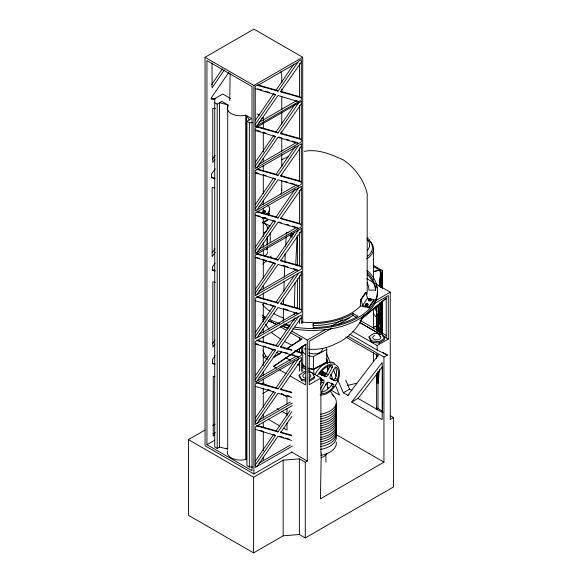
<?xml version="1.0" encoding="UTF-8"?>
<svg xmlns="http://www.w3.org/2000/svg" width="582" height="582" viewBox="0 0 582 582"><rect width="100%" height="100%" fill="white"/><g stroke="black" fill="none" stroke-linecap="round" stroke-linejoin="round"><path stroke-width="0.87" d="M379.675 316.623L379.77 313.916M380.097 304.903L380.162 303.098M381.596 301.352L380.839 322.093L382.316 310.068L382.316 301.141M382.083 287.821L382.316 281.506L382.316 288.65M381.857 333.05L382.316 320.42L382.316 333.806M379.806 302.836L379.202 318.987L380.563 319.045L381.203 301.993M380.381 287.581L380.512 283.987M380.781 276.806L380.919 273.22M381.741 287.632L382.316 272.376L380.475 287.341M380.148 332.773L380.548 322.006M381.508 332.831L382.316 311.29L379.719 332.409M379.144 286.264L381.028 270.921L373.222 266.411M379.224 286.402L380.955 272.325M378.002 331.056L378.22 304.91M380.439 286.861L382.432 270.615L373.113 265.232M380.563 319.045L379.886 324.596L378.205 305.819M377.987 373.077L378.198 371.36M382.672 411.285L378.002 408.586L376.59 408.891L376.816 407.087M230.137 73.798L229.759 100.671M330.045 378.169L332.984 379.413A2.408 1.448 -58 0 0 335.29 378.184L335.923 376.401A15.656 9.399 -58 0 0 335.261 367.002M337.334 379.464L337.96 377.682A15.656 9.399 -58 0 0 337.298 368.275L336.578 367.489A1.979 1.186 -58 0 0 334.374 368.668L330.401 375.907A2.626 1.579 -58 0 0 330.612 378.824L335.028 380.693A2.408 1.448 -58 0 0 337.334 379.464L335.29 378.184M320.318 384.207L321.54 381.974A2.815 1.688 -58 0 0 321.686 379.122M319.969 373.92L323.17 375.274A2.975 1.782 -58 0 0 326.255 373.368L330.132 366.296A1.855 1.113 -58 0 0 330.452 365.285M320.318 389.198L323.577 383.254A2.815 1.688 -58 0 0 323.577 380.257L321.54 378.984M328.292 374.648L332.169 367.569A1.855 1.113 -58 0 0 331.725 365.452L330.62 365.452A15.656 9.399 -58 0 0 321.831 370.872L320.406 372.713A1.455 0.873 -58 0 0 320.406 374.517L325.207 376.547A2.975 1.782 -58 0 0 328.292 374.648L326.255 373.368M364.223 314.738C358.265 327.375 349.12 338.04 336.025 343.569C327.644 348.094 317.91 349.993 308.438 349.156M212.474 343.751L215.013 339.983M214.867 344.086L212.837 347.105L212.837 281.819L215.486 282.306M214.976 355.769L212.459 359.516L212.459 363.663L215.034 364.463M286.286 234.11A938.621 280.037 -77.2 0 1 286.388 232.363L288.206 232.531M302.371 322.086A55.086 31.806 0 0 0 360.338 306.168L360.52 299.766L365.46 292.491L366.071 292.63L367.489 298.224L362.542 305.492L368.995 306.954L373.942 299.686L367.489 298.224M362.542 305.492L361.124 299.905L366.071 292.63M360.52 305.899L368.995 307.82L373.942 300.552L373.942 299.686M255.396 120.27L273.642 93.673M257.55 84.826L276.123 90.057L293.866 64.195M255.258 124.315L275.526 94.764L274.268 94.037M278.007 91.141L298.537 61.219L301.338 59.604L301.338 100.104L255.258 126.709L255.258 86.209L256.968 85.219L278.007 91.141L276.123 90.057M255.396 162.072L273.642 135.475M257.608 126.643L276.123 131.859L295.11 104.178M255.258 166.117L275.526 136.566L274.268 135.839M256.968 127.022L278.007 132.943L298.537 103.021M255.396 204.522L273.642 177.925M257.608 169.093L276.123 174.309L295.11 146.628M255.258 208.567L275.526 179.016L274.268 178.288M256.968 169.471L278.007 175.393L298.537 145.471M255.396 247.044L273.642 220.454M257.608 211.615L276.123 216.831L295.11 189.15M255.258 251.089L275.526 221.538L274.268 220.811M256.968 211.993L278.007 217.923L298.537 187.993M255.396 289.21L273.642 262.613L275.526 263.704L255.258 293.255M256.764 253.541L276.123 258.99L294.594 232.058M256.968 254.159L278.007 260.081L298.537 230.159M255.396 332.307L273.642 305.717L275.526 306.801L255.258 336.352M256.764 296.645L276.123 302.094L294.594 275.162M256.968 297.257L278.007 303.186L298.537 273.256M255.396 375.63L273.642 349.033M257.608 340.201L276.123 345.41L295.11 317.728M255.258 379.668L275.526 350.117L274.268 349.396M256.968 340.579L278.007 346.501L298.537 316.579M255.396 418.007L273.642 391.41M256.764 382.338L276.123 387.794L294.594 360.862M255.258 422.052L275.526 392.501L255.258 386.368M256.968 382.956L278.007 388.878L298.537 358.956M255.396 461.031L273.642 434.441L275.526 435.525L255.258 465.076M256.764 425.369L276.123 430.818L289.982 410.623M256.968 425.98L278.007 431.909L291.866 411.707M211.71 84.528L222.462 68.88M224.346 69.971L212.059 87.853L212.059 63.103M228.791 72.379L211.295 97.834L211.295 99.238L214.86 99.507M212.343 252.581L214.94 248.849M215.267 252.173L212.154 256.647L212.154 187.244L214.714 188.022M215.122 263.129L212.539 266.832L212.539 270.492L215.165 270.979M256.968 125.719L278.007 95.513L298.537 101.719L297.278 100.999M301.338 62.034L280.553 91.861L301.338 97.711L299.454 96.619L280.4 91.258M256.968 167.521L278.007 137.316L298.537 143.521L297.278 142.794M301.338 103.829L280.553 133.664L301.338 139.513L299.454 138.421L280.4 133.06M256.968 209.971L278.007 179.765L298.537 185.971L296.653 184.887L259.005 206.617M301.338 146.286L280.553 176.113L301.338 181.962L299.454 180.871L280.4 175.509M256.968 252.493L278.007 222.288L298.537 228.493L297.278 227.773M301.338 188.808L280.553 218.636L301.338 224.485L299.454 223.401L280.4 218.032M256.968 294.659L278.007 264.454L298.537 270.659L297.278 269.932M301.338 230.967L280.553 260.801L301.338 266.651L299.454 265.559L280.4 260.198M256.968 337.756L278.007 307.551L298.537 313.756L296.653 312.672L259.005 334.41M301.338 274.071L280.553 303.899L301.338 309.748L299.454 308.664L280.4 303.295M256.968 381.079L278.007 350.873L298.537 357.079L296.653 355.988L259.005 377.725M301.338 317.386L280.553 347.214L291.808 350.386M256.968 423.456L278.007 393.25L291.691 397.39M301.338 359.763L280.553 389.598L291.808 392.763M256.968 466.488L278.007 436.282L291.691 440.414M291.982 416.217L280.553 432.622L291.808 435.794M212.466 159.126L215.114 155.467M214.882 159.483L212.757 162.407L212.757 108.39L215.478 108.594M215.202 168.904L211.492 174.018L211.492 177.736L214.947 178.783M337.989 380.395L343.329 392.806L347.774 395.367L377.965 355.602L345.824 337.051M351.703 402.046L382.192 362.557L382.192 419.651L351.703 402.046L358.01 398.401L382.403 366.813M331.587 383.254A1.746 1.048 -58 0 1 331.289 385.451L330.176 386.885A15.656 9.399 -58 0 1 321.395 392.297M333.326 386.732L332.22 388.158A15.656 9.399 -58 0 1 323.432 393.578L322.333 393.57A1.862 1.113 -58 0 1 321.89 391.446L326.175 383.633A2.488 1.491 -58 0 1 328.554 382.359L333.624 384.535A1.746 1.048 -58 0 1 333.326 386.732L331.289 385.451M292.091 237.034L290.622 236.612L290.192 235.019M304.852 372.96L303.222 374.83A4.067 2.35 0 0 0 305.856 378.235M290.032 235.208L290.913 234.226L292.55 234.459L291.073 234.037M370.734 299.665L370.283 300.327L368.966 299.875L369.417 299.213L370.305 299.221L370.734 299.883L370.305 299.221M368.966 299.875L370.305 299.439M365.86 304.291L367.191 303.862L367.628 304.306L367.177 304.961L366.296 304.953L365.86 304.291L366.296 304.953M365.86 304.51L367.191 304.073L367.628 304.524M366.296 304.735L367.628 304.306M262.809 264.141L266.672 260.416M269.895 257.309L271.183 256.065M360.789 319.154L386.215 297.977L386.215 337.706L382.301 335.443M361.364 319.169L386.783 297.999M267.08 228.311L270.252 225.962L263.166 222.775M276.705 368.195L273.562 366.384L305.725 344.231L305.725 384.957L290.04 375.899M291.218 354.438L273.562 366.384M292.717 353.412L306.183 344.137M273.598 357.297L281.921 351.877M286.46 348.916L301.585 339.059L290.614 332.715M273.278 357.654L281.601 352.226M286.897 348.778L302.022 338.913M305.856 381.108L301.622 380.599L299.177 376.336L299.177 375.041L304.357 371.68L306.045 371.883M369.148 336.6L374.321 333.239L381.945 334.155L384.389 338.418L384.389 339.713L379.209 343.074L371.592 342.158L369.148 337.895L369.148 336.6L371.592 340.863L371.592 342.158M309.246 380.213L314.418 376.86L311.974 372.596L308.591 372.189M309.246 381.516L314.418 378.154L314.418 376.86M371.592 340.863L379.209 341.772L384.389 338.418M291.873 452.039L253.89 473.966L205.06 445.776L205.06 57.291L253.89 29.1L302.72 57.291L302.72 323.243M214.722 102.694L217.202 104.127L221.895 101.421L228.399 105.175A13.175 7.61 0 0 0 231.178 113.57A13.175 7.61 0 0 0 245.713 115.171L251.62 118.583L246.935 121.289L246.935 465.585L249.358 466.99L252.588 466.99M205.06 57.291L253.89 85.481L302.72 57.291M257.739 85.438L297.773 62.325M261.776 118.321L263.29 117.448L263.29 121.085M259.005 122.365L296.653 100.635M259.005 164.168L296.653 142.437L292.375 141.142M259.005 249.147L296.653 227.409L292.375 226.114M259.005 291.306L296.653 269.568M262.664 354.896L263.937 357.297L265.879 356.169L268.076 357.435M291.677 331.085L307.281 340.092L326.065 329.245M331.544 326.087L342.507 319.758M375.383 300.778L390.253 292.193L390.253 419.491L393.57 417.578L393.57 486.938L305.274 537.913L299.374 534.502L283.172 535.826L253.599 552.9L188.43 515.274L188.43 439.606L204.915 430.091M331.936 328.11L309.231 341.219L309.231 384.731L320.908 377.987L320.908 453.225L321.235 453.036L320.42 498.839L383.938 462.166L383.938 357.035L348.051 336.309M338.979 324.043L349.942 317.714M374.211 303.702L388.303 295.569L388.303 339.08L377.136 345.526L352.947 331.558M262.722 393.585L268.964 389.976M212.765 425.558L215.122 424.198M212.939 433.946L215.304 432.586M214.823 435.038L213.252 435.947L213.252 376.248L214.976 376.78M206.945 444.692L252.006 470.707L252.006 86.573L206.945 60.557L206.945 444.692L214.7 440.218M259.005 420.102L290.374 401.987M292.259 403.079L255.258 424.445L255.258 383.938L301.338 357.341L301.338 371.36M230.516 98.525L222.71 94.022L214.722 98.634L214.722 446.991L217.202 448.424L219.552 447.071L227.7 449.071L227.7 104.775L219.552 102.774L219.552 447.071M292.259 405.603L255.258 426.97L255.258 467.47L292.259 446.11M383.938 357.035L387.379 355.049L382.701 352.343M343.329 392.806L349.644 389.162L351.863 390.442M347.774 395.367L349.171 394.56M259.005 463.134L290.374 445.019M188.43 439.606L253.599 477.233L283.172 460.158L299.374 458.842L305.274 462.246L307.281 461.089L307.281 340.092M308.395 355.617A12.448 7.188 0 0 0 310.643 356.169L313.56 356.468L326.786 349.462L326.524 347.76M308.395 368.108A12.448 7.188 0 0 0 310.643 368.661L313.56 368.959L326.786 361.953L326.786 349.462M308.787 368.741A13.241 7.646 0 0 0 313.807 369.446L327.608 362.135A13.241 7.646 0 0 0 326.116 358.272M281.681 159.73L288.643 156.522M356.788 383.269L347.549 385.357M374.291 271.343L377.783 270.332M373.324 271.903L378.562 270.39L380.308 271.394L380.308 281.201M378.002 306.721L376.59 307.02L376.59 330.46M373.193 326.88L376.729 326.146M373.113 327.259L376.649 326.517M304.328 151.342C318.187 148.643 331.391 154.492 343.693 160.108C355.02 167.827 364.012 180.325 367.198 193.668L367.198 290.192A55.086 31.806 0 0 1 366.864 294.347M246.935 121.289L249.358 122.693L252.588 122.693M368.966 299.657L370.283 300.108M382.316 310.068L380.955 310.01L380.955 303.76M304.131 348.873L305.856 348.989M211.193 98.285L215.653 98.62M268.717 228.231L267.487 228.129A11.735 6.773 0 0 0 264.112 223.328L262.504 222.6M266.614 248.412L267.487 248.485L267.065 250.231L267.065 247.561M299.177 375.041L301.622 379.304L305.856 379.806M212.408 269.728L215.034 270.215M291.546 233.287L293.219 233.666M286.388 232.363L288.061 232.742M292.237 233.688L293.91 234.066M373.309 300.407L373.942 300.552M360.52 299.766L361.124 299.905M284.038 323.941L289.887 325.265M280.4 346.617L291.655 349.782M295.118 350.757L299.454 351.979L301.338 353.07L294.405 351.113M280.4 388.994L291.655 392.166M280.4 432.026L291.655 435.191M257.593 88.82L261.813 90.101M265.196 91.119L269.415 92.4M255.258 88.631L275.526 94.764M255.905 130.113L260.125 131.394M263.508 132.412L266.039 133.176M278.691 137.003L281.252 137.781M286.388 139.331L288.956 140.109M255.258 130.433L275.526 136.566M255.905 172.563L258.437 173.334M263.508 174.862L266.039 175.626M284.678 181.264L287.239 182.042M290.665 183.075L294.936 184.37M255.258 172.89L275.526 179.016M255.905 215.085L260.125 216.366M263.508 217.384L266.039 218.155M278.691 221.975L281.252 222.753M286.388 224.303L288.956 225.081M255.258 215.413L275.526 221.538M256.749 257.506L259.281 258.27M262.664 259.296L265.196 260.059M268.571 261.078L272.798 262.358M282.11 265.174L288.097 266.985M293.226 268.535L295.794 269.313M255.258 257.571L275.526 263.704M264.352 302.902L266.883 303.673M270.259 304.692L272.798 305.455M283.82 308.795L288.097 310.082M255.258 300.676L275.526 306.801M255.905 343.671L258.437 344.435M263.508 345.97L266.039 346.734M284.678 352.372L287.239 353.143M292.375 354.693L294.936 355.471M255.258 343.991L275.526 350.117M267.727 389.62L270.259 390.391M281.252 393.716L283.82 394.487M287.239 395.52L289.807 396.298M260.125 430.353L262.664 431.117M279.542 436.224L283.82 437.519M285.529 438.035L289.807 439.33M255.258 429.4L275.526 435.525M211.331 177.168L214.787 178.223M212.292 363.11L214.867 363.91M320.646 379.02L323.577 380.257M292.193 345.395L284.642 341.481M349.826 334.272L377.136 350.037L387.379 355.049M356.526 317.43L353.034 315.488A56.81 32.796 0 0 1 313.181 325.527L313.181 323.577A56.81 32.796 0 0 0 353.034 313.538L357.923 316.259A63.591 36.717 0 0 1 313.312 327.491M257.048 113.846L259.383 115.2M276.123 131.859L278.007 132.943M276.123 174.309L278.007 175.393M276.123 216.831L278.007 217.923M366.842 278.676L373.084 282.285M375.426 283.63L390.253 292.193M276.123 258.99L278.007 260.081M359.989 320.318L386.594 335.676M359.603 322.341L380.737 334.541M359.436 322.406L380.497 334.57M382.84 335.923L388.303 339.08M276.123 302.094L278.007 303.186M283.092 326.131L287.777 328.83M263.166 316.877L264.737 317.779M270.223 320.951L276.501 324.567M280.422 326.829L286.693 330.452M276.123 345.41L278.007 346.501M390.457 415.781L393.57 417.578M358.01 398.401L383.029 412.849M268.629 347.803L273.307 350.51M276.428 352.314L279.549 354.111M285.791 357.719L290.476 360.418M297.497 364.47L299.839 365.823M302.182 367.177L306.081 369.432M308.424 370.778L320.908 377.987M331.012 390.107L339.575 395.047L335.37 385.088M263.937 357.297L267.596 359.407M279.054 369.555L286.118 373.637M276.123 387.794L278.007 388.878M262.657 382.978L267.371 385.691M281.499 393.854L286.999 397.026L286.999 404.177M336.345 434.689L383.938 462.166M277.068 408.629L278.64 409.532M281.775 411.35L287.275 414.522M268.157 419.215L279.935 426.017M283.856 428.279L286.999 430.091L286.999 422.947M276.123 430.818L278.007 431.909M291.677 452.076L307.281 461.089M226.252 448.235L227.7 449.071M227.606 450.912A13.175 7.61 0 0 0 232.145 458.376A13.175 7.61 0 0 0 245.713 459.474L246.47 459.911L246.47 115.614L249.278 119.936M280.931 339.313L271.787 332.897M330.132 366.296L332.169 367.569M332.984 379.413L335.028 380.693M323.17 375.274L325.207 376.547M331.289 383.102L333.515 384.455M321.54 381.974L323.577 383.254M367.118 238.023L369.897 240.082M378.656 334.454L380.235 336.28M375.223 307.638L376.874 309.762M378.526 311.879L379.624 313.298M374.255 308.198L377.005 311.734M378.656 313.851L379.762 315.269M373.113 313.232L376.976 318.252M269.051 329.288L265.516 324.138M327.564 386.739L328.532 388.201M330.467 391.119L333.842 396.226M262.802 319.62L263.704 321.126M262.911 350.568L265.879 356.169M345.723 380.061L349.644 389.162M326.233 353.092L330.503 363.015M333.355 369.635L336.207 376.256M327.302 366.005L328.706 369.323M330.809 374.299L333.268 380.111M280.917 71.681L281.753 75.573L281.753 82.804M326.524 360.243L326.786 361.953M379.486 331.602L378.082 313.683L378.082 331.835M376.86 315.422L376.721 313.625L376.721 329.965M377.987 329.754L378.125 331.551M379.42 369.621L378.082 383.451L378.082 371.651M313.181 323.577L313.262 327.877M382.432 270.615L382.432 288.737M382.432 301.418L382.432 334.032M382.432 366.653L382.432 411.045M379.209 341.772L379.209 343.074M378.002 354.496L378.002 356.3M378.002 372.524L378.002 408.586M377.136 345.526L377.136 350.037M376.721 354.358L376.721 357.988M376.721 374.321L376.721 383.4M376.59 353.9L376.59 358.41M376.59 373.731L376.59 408.891M373.477 248.652L373.477 279.404M373.477 308.351L373.477 328.248M373.477 352.663L373.477 361.713M368.995 306.954L368.995 307.82M353.034 313.538L353.034 315.488M327.608 362.135L327.608 363.896M327.608 365.656L327.608 371.811M327.608 382.352L327.608 388.412M325.927 454.207L325.927 462.203M313.807 369.446L313.807 374.728M313.56 356.468L313.56 368.959M305.274 462.246L305.274 537.913M302.72 345.934L302.72 371.345M301.622 379.304L301.622 380.599M301.338 323.628L301.338 314.957L255.258 341.561L255.258 382.061L301.338 355.464L301.338 346.821M299.454 63.62L299.454 96.619M299.454 105.422L299.454 138.421M299.454 147.872L299.454 180.871M299.454 190.394L299.454 223.401M299.454 232.56L299.454 265.559M299.454 275.657L299.454 308.664M299.454 318.972L299.454 323.432M299.454 337.706L299.454 340.383M299.454 348.407L299.454 351.979M299.454 361.357L299.454 371.163M299.374 458.842L299.374 534.502M297.395 236.423L297.395 265.319M297.395 278.873L297.395 307.769M286.999 408.644L286.999 415.795M286.533 232.153L286.533 233.957M283.172 460.158L283.172 535.826M281.753 89.141L281.753 91.854M281.753 96.372L281.753 109.94M281.753 111.751L281.753 124.41M281.753 131.648L281.753 133.453M281.753 137.978L281.753 151.546M281.753 154.259L281.753 166.918M281.753 174.156L281.753 175.96M281.753 180.485L281.753 190.438M270.252 232.996L270.252 242.672M267.487 236.896L267.487 244.92M267.065 236.867L267.065 244.891M263.29 122.904L263.29 128.353M263.29 131.983L263.29 151.967M263.29 158.333L263.29 161.963M263.29 165.594L263.29 171.05M263.29 174.68L263.29 193.762M263.29 200.121L263.29 204.66M263.29 208.291L263.29 213.747M263.29 217.377L263.29 236.452M263.29 242.818L263.29 247.357M263.29 250.085L263.29 255.534M263.29 259.165L263.29 278.247M263.29 285.507L263.29 289.145M263.29 292.775L263.29 299.141M263.29 302.771L263.29 321.846M263.29 328.204L263.29 332.751M263.29 336.381L263.29 341.83M263.29 346.377L263.29 365.452M263.29 371.811L263.29 375.448M263.29 379.078L263.29 384.527M263.29 388.165L263.29 407.24M263.29 414.508L263.29 418.145M263.29 422.685L263.29 427.224M263.29 431.771L263.29 450.846M263.29 457.205L263.29 460.842M253.89 85.481L253.89 473.966M253.599 477.233L253.599 552.9M249.358 122.693L249.358 466.99M245.713 115.171L245.713 459.474M217.202 104.127L217.202 448.424M321.708 375.295A2.99 1.797 -57.8 0 1 325.149 375.303M321.992 379.362A2.99 1.797 -57.8 0 1 320.871 378.562M323.177 375.565A2.524 1.513 -57.8 0 1 325.323 375.208M320.828 374.495A4.256 2.561 -57.8 0 1 325.549 373.709M321.184 374.721A4.256 2.561 -57.8 0 1 326.08 374.735M322.37 380.373A4.256 2.561 -57.8 0 1 320.362 379.988M319.998 372.72A4.256 2.561 -57.8 0 1 323.999 372.735M319.794 374.088A2.99 1.797 -57.8 0 1 323.119 373.542M321.861 374.51A2.99 1.797 -57.8 0 1 322.428 374.081M321.14 371.425A4.256 2.561 -57.8 0 1 323.519 372.429M326.873 453.531A13.102 7.566 0 0 1 321.177 457.721M336.25 436.136A21.963 12.68 0 0 1 320.733 449.391M336.25 442.058A21.963 12.68 0 0 1 320.733 455.313M336.25 430.869A21.963 12.68 0 0 1 320.733 444.117M336.25 424.154A21.963 12.68 0 0 1 320.733 437.402M336.25 426.177A21.963 12.68 0 0 1 320.733 439.425M336.25 421.55A21.963 12.68 0 0 1 320.733 434.805M305.87 367.671A13.241 7.646 0 0 1 302.633 365.343M327.506 382.148A13.241 7.646 0 0 1 325.549 385.262M336.25 410.361A21.963 12.68 0 0 1 320.733 423.616M336.25 412.529A21.963 12.68 0 0 1 320.733 425.784M336.25 408.127A21.963 12.68 0 0 1 320.733 421.375M336.25 405.669A21.963 12.68 0 0 1 320.733 418.924M322.341 348.887A8.046 4.649 0 0 1 317.961 353.39A8.046 4.649 0 0 1 309.086 352.772M336.25 433.248A21.963 12.68 0 0 1 320.733 446.503M336.25 428.483A21.963 12.68 0 0 1 320.733 441.738M336.25 403.362A21.963 12.68 0 0 1 320.733 416.61M332.016 394.538A21.963 12.68 0 0 1 320.733 414.231M336.25 417.076A21.963 12.68 0 0 1 320.733 430.331M336.25 414.835A21.963 12.68 0 0 1 320.733 428.09M305.208 366.667A12.448 7.188 0 0 1 302.225 363.372M336.25 419.244A21.963 12.68 0 0 1 320.733 432.499M305.208 354.176A12.448 7.188 0 0 1 302.225 350.881M314.767 374.757A17.686 10.614 -58 0 1 334.672 363.452M317.299 375.892A17.067 10.243 -58 0 1 334.606 364.368A17.067 10.243 -58 0 1 337.276 382.083A17.067 10.243 -58 0 1 320.158 394.836M368.995 240.388A24.953 14.405 0 0 1 367.388 256.371M372.866 245.531A25.994 15.008 0 0 1 366.769 258.83M370.552 241.85A25.994 15.008 0 0 1 372.538 244.775M367.118 239.122A22.131 12.775 0 0 1 367.264 250.733M267.72 219.218A13.873 8.01 0 0 1 262.606 222.128M269.182 213.143A13.873 8.01 0 0 1 269.626 215.216M262.94 218.003A1.229 0.706 0 0 0 264.25 218.657A1.229 0.706 0 0 0 265.392 217.901A1.229 0.706 0 0 1 264.09 218.476A1.229 0.706 0 0 1 262.94 217.821M267.065 229.883A11.735 6.773 0 0 1 263.988 232.909M267.72 220.011A13.873 8.01 0 0 1 262.606 222.921M269.182 213.936A13.873 8.01 0 0 1 269.582 215.318M265.094 211.201A1.411 0.815 0 0 1 264.956 212.488A1.411 0.815 0 0 1 262.831 212.081M281.63 188.866A25.994 15.008 0 0 1 280.815 194.315M267.487 251.882A11.735 6.773 0 0 1 264.686 256.226M267.822 205.068A13.873 8.01 0 0 1 266.112 214.351M269.182 207.876A13.873 8.01 0 0 1 267.72 213.943M263.93 217.53A1.229 0.706 0 0 1 263.362 217.37M264.854 217.923A1.229 0.706 0 0 1 262.94 217.384M265.268 218.01A1.229 0.706 0 0 1 264.09 218.403A1.229 0.706 0 0 1 263.006 217.93M265.094 217.944A1.229 0.706 0 0 1 263.777 218.155A1.229 0.706 0 0 1 262.94 217.53M264.25 217.974A1.229 0.706 0 0 1 262.94 217.312M263.144 217.37A1.229 0.706 0 0 0 263.93 217.675A1.229 0.706 0 0 1 263.006 217.282M367.104 282.525A56.81 32.796 0 0 1 368.923 290.171L375.703 290.098A63.591 36.717 0 0 0 367.242 272.471M367.242 274.42A63.591 36.717 0 0 1 375.579 290.316M283.703 318.027A55.086 31.806 0 0 1 273.904 313.691M270.113 311.355A55.086 31.806 0 0 1 262.453 304.539M366.893 270.208A65.344 37.728 0 0 1 364.812 313.101A65.344 37.728 0 0 1 294.565 327.12M290.032 326.291A65.344 37.728 0 0 1 283.87 324.8M279.644 323.519A65.344 37.728 0 0 1 269.757 319.503M265.981 317.496A65.344 37.728 0 0 1 262.126 315.073M377.456 292.033A65.344 37.728 0 0 1 292.746 328.765M289.138 328.052A65.344 37.728 0 0 1 281.339 326.015M277.068 324.574A65.344 37.728 0 0 1 268.244 320.689M265.181 318.98A65.344 37.728 0 0 1 262.126 317.023M376.248 285.486A65.344 37.728 0 0 1 376.94 287.93M283.23 321.293A938.621 280.037 -77.2 0 1 283.427 308.926M283.514 304.772A938.621 280.037 -77.2 0 1 283.645 298.944M283.849 291.415A938.621 280.037 -77.2 0 1 284.162 281.302M284.307 277.076A938.621 280.037 -77.2 0 1 284.729 266.01M284.874 262.591A938.621 280.037 -77.2 0 1 285.296 253.155M285.638 246.251A938.621 280.037 -77.2 0 1 286.14 236.714M294.143 320.471A938.621 280.037 -77.2 0 1 294.165 318.82M294.23 314.695A938.621 280.037 -77.2 0 1 294.281 312.214M294.376 307.238A938.621 280.037 -77.2 0 1 295.052 282.925M295.736 265.057A938.621 280.037 -77.2 0 1 297.206 235.695M371.09 299.926A1.324 0.764 0 0 1 369.97 301.025A1.324 0.764 0 0 1 368.646 300.006M367.526 304.255A1.324 0.764 0 0 1 367.875 305.317A1.324 0.764 0 0 1 366.027 305.514A1.324 0.764 0 0 1 365.678 304.451M379.566 335.799A4.067 2.35 0 0 1 379.464 339.262A4.067 2.35 0 0 1 373.498 338.906A4.067 2.35 0 0 1 374.641 335.508M309.595 374.241A4.067 2.35 0 0 1 308.926 377.951M290.978 235.55C291.255 237.245 292.44 234.852 290.978 235.55M301.338 101.406L255.258 128.011L255.258 168.511L301.338 141.906L301.338 101.406M301.338 143.856L255.258 170.461L255.258 210.96L301.338 184.356L301.338 143.856M301.338 186.378L255.258 212.983L255.258 253.483L301.338 226.878L301.338 186.378M301.338 228.537L255.258 255.142L255.258 295.649L301.338 269.044L301.338 228.537M301.338 271.641L255.258 298.246L255.258 338.746L301.338 312.141L301.338 271.641M263.362 211.63A1.229 0.706 0 0 0 265.37 211.23A1.229 0.706 0 0 0 263.762 210.422A1.229 0.706 0 0 0 263.362 211.63M290.818 235.783A0.793 0.662 40.5 0 0 292.099 236.161A0.793 0.662 40.5 0 0 291.597 234.939A0.793 0.662 40.5 0 0 290.818 235.783M366.085 304.895A1.229 0.706 0 0 0 367.999 304.357A1.229 0.706 0 0 0 366.245 303.666A1.229 0.706 0 0 0 366.085 304.895M369.199 300.276A1.244 0.72 0 0 0 371.134 299.737A1.244 0.72 0 0 0 369.359 299.032A1.244 0.72 0 0 0 369.199 300.276"/></g></svg>
